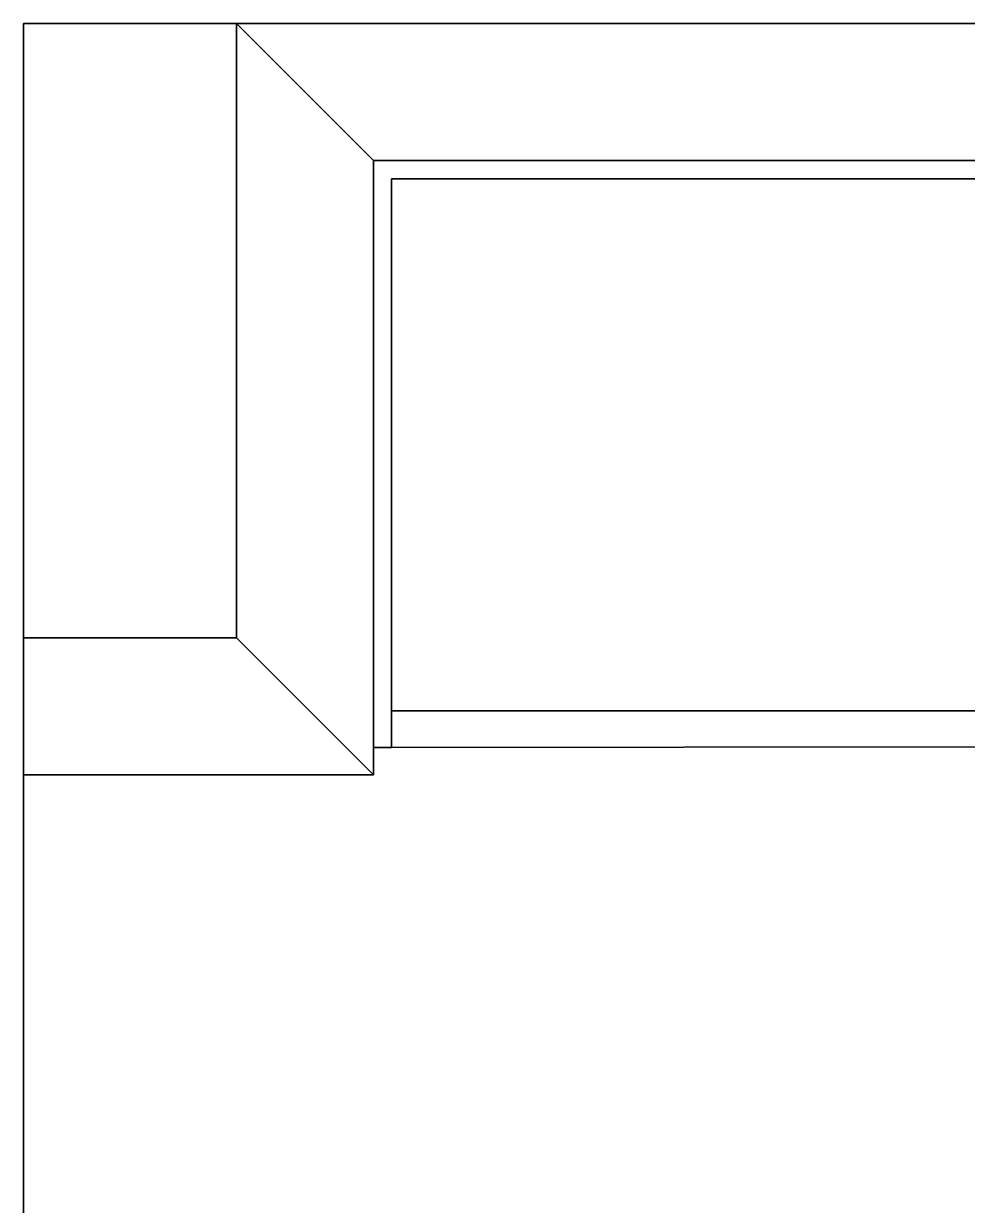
# Model space of a CAD drawing. Extents: x 0 to 4068, y -4475 to 0.
# Drawn here: x 0 to 1034, y -1295 to 0 of the extents above; entities that cross this region are included whole.
import ezdxf

# ---------------------------------------------------------------- set-up
doc = ezdxf.new("R2010")
doc.units = 0
for name, color, linetype in [('LAYER0', 7, 'CONTINUOUS'), ('LAYER10', 7, 'CONTINUOUS'), ('LAYER11', 7, 'CONTINUOUS'), ('LAYER12', 7, 'CONTINUOUS'), ('LAYER13', 7, 'CONTINUOUS'), ('LAYER14', 7, 'CONTINUOUS'), ('LAYER15', 7, 'CONTINUOUS'), ('LAYER16', 7, 'CONTINUOUS'), ('LAYER17', 7, 'CONTINUOUS'), ('LAYER220', 19, 'CONTINUOUS'), ('LAYER221', 19, 'CONTINUOUS'), ('LAYER222', 19, 'CONTINUOUS'), ('LAYER3', 7, 'CONTINUOUS'), ('LAYER4', 7, 'CONTINUOUS'), ('LAYER5', 7, 'CONTINUOUS'), ('LAYER6', 7, 'CONTINUOUS'), ('LAYER7', 7, 'CONTINUOUS'), ('LAYER8', 7, 'CONTINUOUS'), ('LAYER9', 7, 'CONTINUOUS')]:
    doc.layers.add(name, color=color, linetype=linetype)

msp = doc.modelspace()

# ---------------------------------------------------------------- linework, layer by layer
at = {"layer": 'LAYER0', "invisible_edges": 1}
for points in [[(4068, 0), (0, -4475), (0, 0), (4068, 0)], [(0, -4475), (4068, 0), (4068, -4475), (0, -4475)]]:
    msp.add_3dface(points, dxfattribs=at)
at = {"layer": 'LAYER10', "invisible_edges": 1}
for points in [[(233, 0, 2415), (383, -150, 5), (383, -150, 2415), (233, 0, 2415)], [(383, -150, 5), (233, 0, 2415), (233, 0, 5), (383, -150, 5)], [(0, -673, 2415), (0, -823, 5), (0, -823, 2415), (0, -673, 2415)], [(0, -823, 5), (0, -673, 2415), (0, -673, 5), (0, -823, 5)], [(233, -673, 2415), (383, -823, 5), (383, -823, 2415), (233, -673, 2415)], [(383, -823, 5), (233, -673, 2415), (233, -673, 5), (383, -823, 5)]]:
    msp.add_3dface(points, dxfattribs=at)
at = {"layer": 'LAYER11', "invisible_edges": 1}
for points in [[(383, -150, 2415), (2303, 0, 2415), (233, 0, 2415), (383, -150, 2415)], [(2303, 0, 2415), (383, -150, 2415), (2153, -150, 2415), (2303, 0, 2415)]]:
    msp.add_3dface(points, dxfattribs=at)
at = {"layer": 'LAYER12'}
for points, invisible_edges in [([(1192.88, -336.41, 873), (383, -150, 873), (2153, -150, 873), (1192.88, -336.41, 873)], 5), ([(1179.16, -340.1, 873), (383, -150, 873), (1192.88, -336.41, 873), (1179.16, -340.1, 873)], 3), ([(1165.91, -346.17, 873), (383, -150, 873), (1179.16, -340.1, 873), (1165.91, -346.17, 873)], 3), ([(383, -150, 873), (1165.91, -346.17, 873), (383, -793, 873), (383, -150, 873)], 3), ([(383, -150, 927), (403, -170, 927), (383, -793, 927), (383, -150, 927)], 3), ([(403, -170, 927), (383, -150, 927), (2153, -150, 927), (403, -170, 927)], 5), ([(403, -170, 927), (2153, -150, 927), (2133, -170, 927), (403, -170, 927)], 3), ([(403, -793, 927), (383, -793, 927), (403, -170, 927), (403, -793, 927)], 2), ([(2133, -170, 927), (403, -753, 927), (403, -170, 927), (2133, -170, 927)], 1), ([(403, -753, 927), (2133, -170, 927), (2133, -753, 927), (403, -753, 927)], 1), ([(383, -793, 873), (1165.91, -346.17, 873), (1153.61, -354.62, 873), (383, -793, 873)], 5), ([(383, -793, 873), (1153.61, -354.62, 873), (1142.73, -364.92, 873), (383, -793, 873)], 5), ([(383, -793, 873), (1142.73, -364.92, 873), (1133.5, -377.06, 873), (383, -793, 873)], 5), ([(383, -793, 873), (1133.5, -377.06, 873), (1125.94, -390.78, 873), (383, -793, 873)], 5), ([(383, -793, 873), (1125.94, -390.78, 873), (1120.49, -405.57, 873), (383, -793, 873)], 5), ([(383, -793, 873), (1120.49, -405.57, 873), (1117.18, -421.14, 873), (383, -793, 873)], 5), ([(383, -793, 873), (1117.18, -421.14, 873), (1116, -436.98, 873), (383, -793, 873)], 5), ([(1116, -581.37, 873), (383, -793, 873), (1116, -436.98, 873), (1116, -581.37, 873)], 3), ([(1117.18, -597.47, 873), (383, -793, 873), (1116, -581.37, 873), (1117.18, -597.47, 873)], 3), ([(1120.49, -613.05, 873), (383, -793, 873), (1117.18, -597.47, 873), (1120.49, -613.05, 873)], 3), ([(1125.94, -627.83, 873), (383, -793, 873), (1120.49, -613.05, 873), (1125.94, -627.83, 873)], 3), ([(1133.5, -641.29, 873), (383, -793, 873), (1125.94, -627.83, 873), (1133.5, -641.29, 873)], 3), ([(1142.73, -653.44, 873), (383, -793, 873), (1133.5, -641.29, 873), (1142.73, -653.44, 873)], 3), ([(1153.61, -663.99, 873), (383, -793, 873), (1142.73, -653.44, 873), (1153.61, -663.99, 873)], 3), ([(1165.91, -672.18, 873), (383, -793, 873), (1153.61, -663.99, 873), (1165.91, -672.18, 873)], 3), ([(1179.16, -678.25, 873), (383, -793, 873), (1165.91, -672.18, 873), (1179.16, -678.25, 873)], 3), ([(383, -793, 873), (1179.16, -678.25, 873), (1567, -792, 873), (383, -793, 873)], 3)]:
    msp.add_3dface(points, dxfattribs=dict(at, invisible_edges=invisible_edges))
at = {"layer": 'LAYER13', "invisible_edges": 1}
for points in [[(383, -150, 927), (383, -793, 873), (383, -793, 927), (383, -150, 927)], [(383, -793, 873), (383, -150, 927), (383, -150, 873), (383, -793, 873)], [(383, -150, 1007), (383, -793, 927), (383, -793, 1007), (383, -150, 1007)], [(383, -793, 927), (383, -150, 1007), (383, -150, 927), (383, -793, 927)], [(2133, -753, 947), (403, -753, 927), (2133, -753, 927), (2133, -753, 947)], [(403, -753, 927), (2133, -753, 947), (403, -753, 947), (403, -753, 927)]]:
    msp.add_3dface(points, dxfattribs=at)
at = {"layer": 'LAYER14', "invisible_edges": 1}
for points in [[(383, -150, 927), (2153, -150, 873), (383, -150, 873), (383, -150, 927)], [(2153, -150, 873), (383, -150, 927), (2153, -150, 927), (2153, -150, 873)], [(383, -150, 1007), (2153, -150, 927), (383, -150, 927), (383, -150, 1007)], [(2153, -150, 927), (383, -150, 1007), (2153, -150, 1007), (2153, -150, 927)]]:
    msp.add_3dface(points, dxfattribs=at)
at = {"layer": 'LAYER15', "invisible_edges": 1}
for points in [[(403, -170, 947), (2133, -170, 927), (403, -170, 927), (403, -170, 947)], [(2133, -170, 927), (403, -170, 947), (2133, -170, 947), (2133, -170, 927)]]:
    msp.add_3dface(points, dxfattribs=at)
at = {"layer": 'LAYER16', "invisible_edges": 1}
for points in [[(403, -170, 947), (403, -753, 927), (403, -753, 947), (403, -170, 947)], [(403, -753, 927), (403, -170, 947), (403, -170, 927), (403, -753, 927)]]:
    msp.add_3dface(points, dxfattribs=at)
at = {"layer": 'LAYER17'}
for points, invisible_edges in [([(383, -793, 927), (403, -753, 927), (383, -150, 927), (383, -793, 927)], 3), ([(403, -170, 927), (383, -150, 927), (403, -753, 927), (403, -170, 927)], 3), ([(383, -150, 927), (403, -170, 927), (2153, -150, 927), (383, -150, 927)], 3), ([(403, -793, 1007), (383, -150, 1007), (383, -793, 1007), (403, -793, 1007)], 1), ([(383, -150, 1007), (403, -793, 1007), (403, -170, 1007), (383, -150, 1007)], 5), ([(383, -150, 1007), (403, -170, 1007), (2153, -150, 1007), (383, -150, 1007)], 3), ([(2153, -150, 927), (403, -170, 927), (2133, -170, 927), (2153, -150, 927)], 5), ([(2153, -150, 1007), (403, -170, 1007), (2133, -170, 1007), (2153, -150, 1007)], 5), ([(2133, -753, 947), (403, -170, 947), (403, -753, 947), (2133, -753, 947)], 1), ([(403, -170, 947), (2133, -753, 947), (2133, -170, 947), (403, -170, 947)], 1), ([(403, -753, 927), (383, -793, 927), (1567, -792, 927), (403, -753, 927)], 5), ([(403, -753, 927), (1567, -792, 927), (2133, -753, 927), (403, -753, 927)], 3)]:
    msp.add_3dface(points, dxfattribs=dict(at, invisible_edges=invisible_edges))
at = {"layer": 'LAYER220', "invisible_edges": 1}
for points in [[(2133, -170, 1007), (403, -170, 927), (2133, -170, 927), (2133, -170, 1007)], [(403, -170, 927), (2133, -170, 1007), (403, -170, 1007), (403, -170, 927)], [(1567, -792, 927), (383, -793, 873), (1567, -792, 873), (1567, -792, 927)], [(383, -793, 873), (1567, -792, 927), (383, -793, 927), (383, -793, 873)]]:
    msp.add_3dface(points, dxfattribs=at)
at = {"layer": 'LAYER221', "invisible_edges": 1}
for points in [[(403, -170, 927), (403, -793, 1007), (403, -793, 927), (403, -170, 927)], [(403, -793, 1007), (403, -170, 927), (403, -170, 1007), (403, -793, 1007)]]:
    msp.add_3dface(points, dxfattribs=at)
at = {"layer": 'LAYER222', "invisible_edges": 1}
for points in [[(403, -793, 1007), (383, -793, 927), (403, -793, 927), (403, -793, 1007)], [(383, -793, 927), (403, -793, 1007), (383, -793, 1007), (383, -793, 927)]]:
    msp.add_3dface(points, dxfattribs=at)
at = {"layer": 'LAYER3', "invisible_edges": 1}
for points in [[(0, 0, 5), (4068, 0), (0, 0), (0, 0, 5)], [(4068, 0), (0, 0, 5), (4068, 0, 5), (4068, 0)]]:
    msp.add_3dface(points, dxfattribs=at)
at = {"layer": 'LAYER4', "invisible_edges": 1}
for points in [[(0, 0, 5), (0, -4475), (0, -4475, 5), (0, 0, 5)], [(0, -4475), (0, 0, 5), (0, 0), (0, -4475)]]:
    msp.add_3dface(points, dxfattribs=at)
at = {"layer": 'LAYER5', "invisible_edges": 1}
for points in [[(4068, -4475, 5), (0, 0, 5), (0, -4475, 5), (4068, -4475, 5)], [(0, 0, 5), (4068, -4475, 5), (4068, 0, 5), (0, 0, 5)]]:
    msp.add_3dface(points, dxfattribs=at)
at = {"layer": 'LAYER6', "invisible_edges": 1}
for points in [[(2303, 0, 5), (383, -150, 5), (233, 0, 5), (2303, 0, 5)], [(383, -150, 5), (233, -673, 5), (233, 0, 5), (383, -150, 5)], [(383, -150, 5), (2303, 0, 5), (2153, -150, 5), (383, -150, 5)], [(233, -673, 5), (383, -150, 5), (383, -823, 5), (233, -673, 5)], [(233, -673, 5), (0, -823, 5), (0, -673, 5), (233, -673, 5)], [(0, -823, 5), (233, -673, 5), (383, -823, 5), (0, -823, 5)]]:
    msp.add_3dface(points, dxfattribs=at)
at = {"layer": 'LAYER7'}
for points, invisible_edges in [([(383, -150, 2415), (891, -150, 2196), (2153, -150, 2415), (383, -150, 2415)], 3), ([(383, -150, 2415), (891, -150, 1102), (891, -150, 2196), (383, -150, 2415)], 5), ([(891, -150, 1102), (383, -150, 5), (2029, -150, 1102), (891, -150, 1102)], 3), ([(383, -150, 5), (891, -150, 1102), (383, -150, 2415), (383, -150, 5)], 3), ([(2153, -150, 5), (2029, -150, 1102), (383, -150, 5), (2153, -150, 5)], 3), ([(383, -150, 2415), (383, -278.5, 1206.5), (383, -150, 5), (383, -150, 2415)], 3), ([(383, -150, 2415), (383, -338.5, 1206.5), (383, -278.5, 1206.5), (383, -150, 2415)], 5), ([(383, -823, 2415), (383, -338.5, 1206.5), (383, -150, 2415), (383, -823, 2415)], 3), ([(383, -278.5, 1126.5), (383, -150, 5), (383, -278.5, 1206.5), (383, -278.5, 1126.5)], 3), ([(383, -338.5, 1126.5), (383, -150, 5), (383, -278.5, 1126.5), (383, -338.5, 1126.5)], 3), ([(383, -823, 2415), (383, -150, 5), (383, -338.5, 1126.5), (383, -823, 2415)], 7), ([(383, -150, 5), (383, -823, 2415), (383, -823, 5), (383, -150, 5)], 1), ([(2029, -150, 2196), (2153, -150, 2415), (891, -150, 2196), (2029, -150, 2196)], 3), ([(383, -338.5, 1206.5), (383, -823, 2415), (383, -338.5, 1126.5), (383, -338.5, 1206.5)], 3), ([(383, -823, 2415), (0, -823, 5), (383, -823, 5), (383, -823, 2415)], 1), ([(0, -823, 5), (383, -823, 2415), (0, -823, 2415), (0, -823, 5)], 1)]:
    msp.add_3dface(points, dxfattribs=dict(at, invisible_edges=invisible_edges))
at = {"layer": 'LAYER8', "invisible_edges": 1}
for points in [[(233, 0, 5), (383, -150, 2415), (383, -150, 5), (233, 0, 5)], [(383, -150, 2415), (233, 0, 5), (233, 0, 2415), (383, -150, 2415)], [(233, -673, 5), (383, -823, 2415), (383, -823, 5), (233, -673, 5)], [(383, -823, 2415), (233, -673, 5), (233, -673, 2415), (383, -823, 2415)]]:
    msp.add_3dface(points, dxfattribs=at)
at = {"layer": 'LAYER9'}
for points, invisible_edges in [([(2303, 0, 2415), (2029, 0, 2196), (233, 0, 2415), (2303, 0, 2415)], 3), ([(891, 0, 2196), (233, 0, 2415), (2029, 0, 2196), (891, 0, 2196)], 3), ([(891, 0, 1102), (233, 0, 2415), (891, 0, 2196), (891, 0, 1102)], 3), ([(891, 0, 1102), (233, 0, 5), (233, 0, 2415), (891, 0, 1102)], 5), ([(233, 0, 5), (891, 0, 1102), (2303, 0, 5), (233, 0, 5)], 3), ([(233, 0, 2415), (233, -673, 5), (233, -673, 2415), (233, 0, 2415)], 1), ([(233, -673, 5), (233, 0, 2415), (233, 0, 5), (233, -673, 5)], 1), ([(2029, 0, 1102), (2303, 0, 5), (891, 0, 1102), (2029, 0, 1102)], 3), ([(0, -673, 2415), (233, -673, 5), (0, -673, 5), (0, -673, 2415)], 1), ([(233, -673, 5), (0, -673, 2415), (233, -673, 2415), (233, -673, 5)], 1)]:
    msp.add_3dface(points, dxfattribs=dict(at, invisible_edges=invisible_edges))

# ---------------------------------------------------------------- meshes
at = {"layer": 'LAYER11'}
mesh = msp.add_polymesh((2, 2), dxfattribs=at)
for k, corner in enumerate([(383, -150, 2415), (383, -823, 2415), (233, 0, 2415), (233, -673, 2415)]):
    mesh.set_mesh_vertex(divmod(k, 2), corner)
mesh = msp.add_polymesh((2, 2), dxfattribs=at)
for k, corner in enumerate([(383, -823, 2415), (0, -823, 2415), (233, -673, 2415), (0, -673, 2415)]):
    mesh.set_mesh_vertex(divmod(k, 2), corner)

doc.saveas('drawing.dxf')
